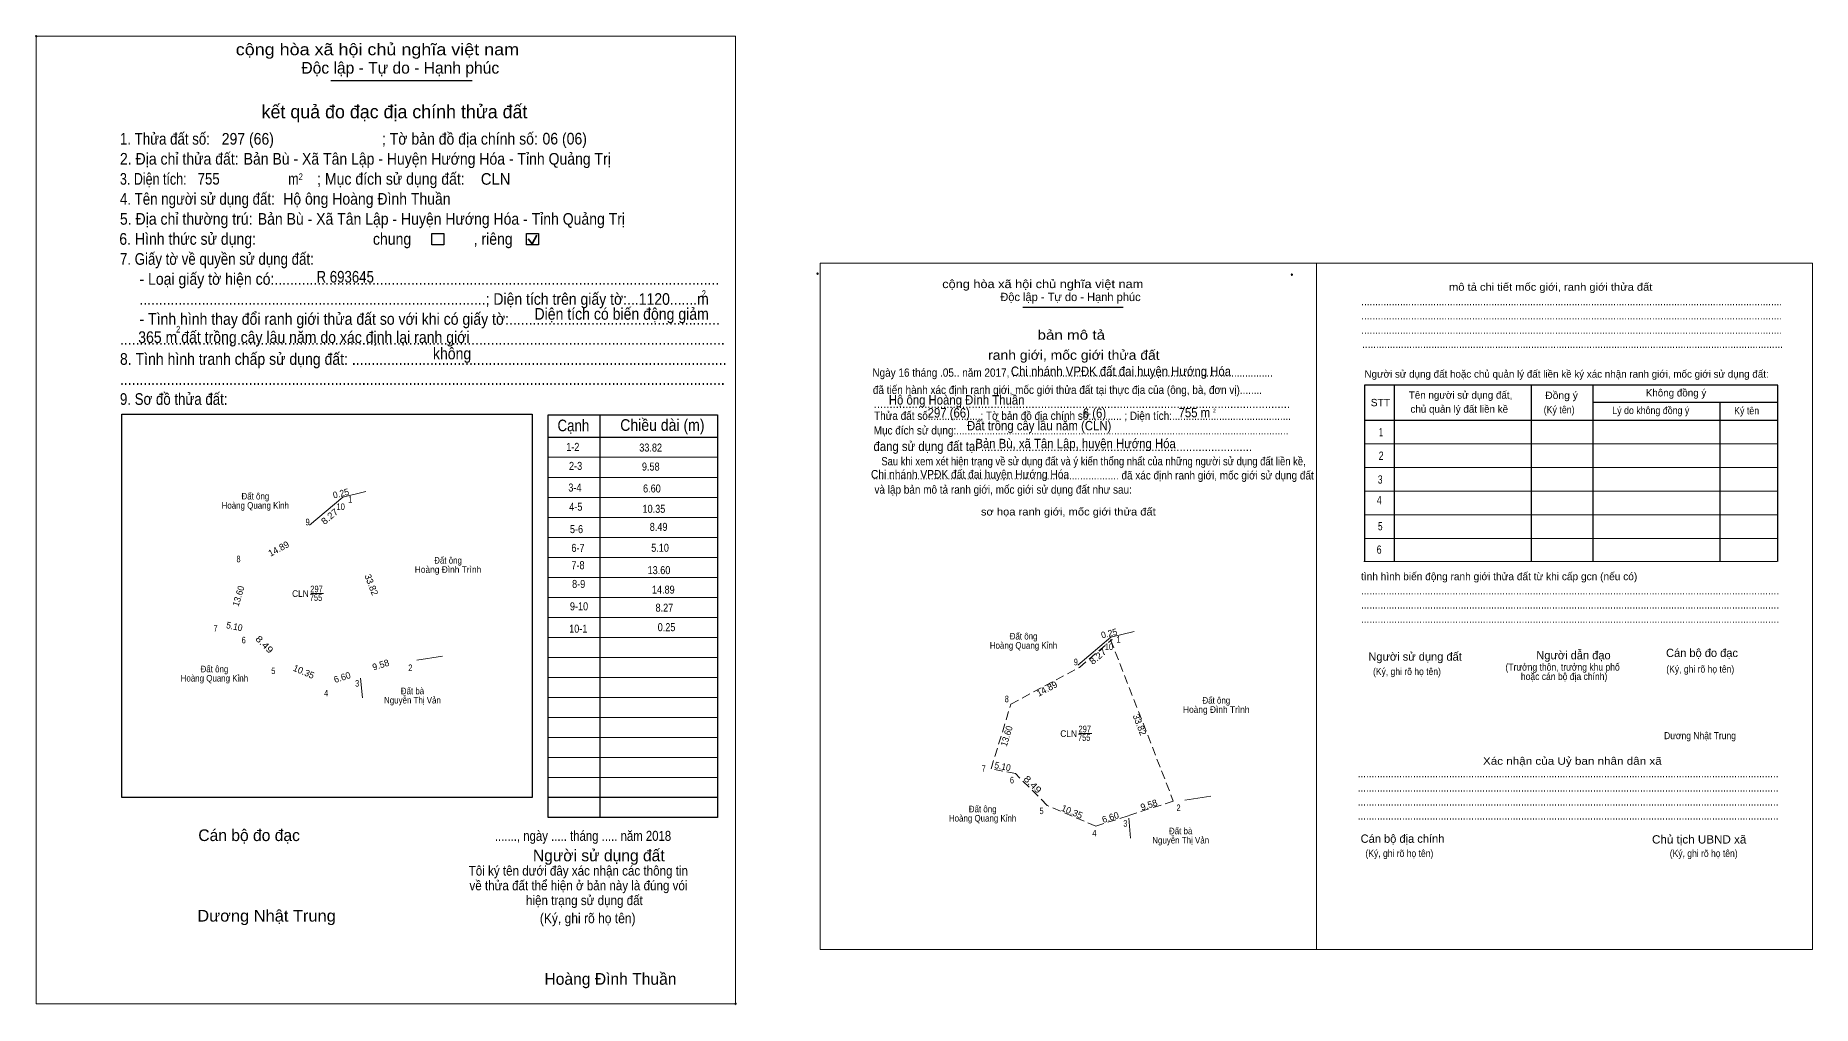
# Model space of a CAD drawing. Header units: metres. Extents: x 546926 to 547514, y 1837792 to 1838253.
# Drawn here: x 547176.3 to 547513.8, y 1837792 to 1837976.2 of the extents above; entities that cross this region are included whole.
import ezdxf
from ezdxf.enums import TextEntityAlignment as Align

# ---------------------------------------------------------------- set-up
doc = ezdxf.new("R2010")
doc.units = ezdxf.units.M
doc.header["$LTSCALE"] = 0.54
doc.header["$PDMODE"] = 32
doc.header["$PDSIZE"] = 0.27
doc.linetypes.add('DOTTED', pattern=[1.5, 0.3, -1.2])
doc.linetypes.add('MEDIUM_DASHED', pattern=[4.5, 3, -1.5])
for name, color, linetype, lineweight in [('1', 7, 'DOTTED', 13), ('10', 7, 'Continuous', 13), ('54', 7, 'Continuous', 13), ('63', 7, 'Continuous', 25), ('7', 7, 'Continuous', 13)]:
    doc.layers.add(name, color=color, linetype=linetype, lineweight=lineweight)
for name, color, linetype in [('17', 7, 'Continuous'), ('25', 7, 'Continuous'), ('30', 7, 'Continuous'), ('6', 7, 'Continuous')]:
    doc.layers.add(name, color=color, linetype=linetype)

msp = doc.modelspace()

# ---------------------------------------------------------------- linework, layer by layer
at = {"layer": '1', "linetype": 'MEDIUM_DASHED'}
msp.add_lwpolyline([(547380.52, 1837861.42), (547392.43, 1837830.8), (547383.83, 1837828), (547377.71, 1837826.04), (547368.45, 1837829.98), (547362.42, 1837836.02), (547357.81, 1837836.94), (547361.59, 1837849.22), (547374.58, 1837856.16), (547380.83, 1837861.49)], close=True, dxfattribs=at)
at = {"layer": '10'}
for p, q in [((547228.36, 1837883.17), (547234.65, 1837888.54)), ((547374.3, 1837856.58), (547380.59, 1837861.95)), ((547238.37, 1837850.37), (547238.04, 1837854.11)), ((547384.31, 1837823.78), (547383.98, 1837827.52))]:
    msp.add_line(p, q, dxfattribs=at)
for points in [[(547228.36, 1837883.17), (547234.65, 1837888.54), (547239.05, 1837889.6)], [(547374.3, 1837856.58), (547380.59, 1837861.95), (547384.99, 1837863.01)]]:
    msp.add_lwpolyline(points, dxfattribs=at)
at = {"layer": '54'}
for p, q in [((547248.69, 1837857.58), (547253.61, 1837858.31)), ((547394.63, 1837830.99), (547399.55, 1837831.72))]:
    msp.add_line(p, q, dxfattribs=at)
at = {"layer": '63', "lineweight": 13}
for p, q in [((547228.57, 1837870.2), (547231.01, 1837870.2)), ((547374.51, 1837843.61), (547376.95, 1837843.61))]:
    msp.add_line(p, q, dxfattribs=at)
at = {"layer": '7', "lineweight": 25}
for p, q in [((547232.37, 1837967.61), (547259.24, 1837967.61)), ((547363.83, 1837924.62), (547382.88, 1837924.62)), ((547434.4, 1837909.77), (547434.4, 1837876.29)), ((547460.4, 1837909.63), (547460.4, 1837876.29)), ((547472.13, 1837909.63), (547472.13, 1837876.29)), ((547472.13, 1837906.53), (547507.28, 1837906.53)), ((547496.27, 1837906.53), (547496.27, 1837876.29)), ((547273.68, 1837827.65), (547273.68, 1837904.12)), ((547283.5, 1837904.12), (547283.5, 1837827.65)), ((547428.76, 1837903.12), (547507.28, 1837903.12)), ((547273.68, 1837899.88), (547305.81, 1837899.88)), ((547305.81, 1837831.45), (547273.68, 1837831.45)), ((547305.81, 1837827.65), (547273.68, 1837827.65))]:
    msp.add_line(p, q, dxfattribs=at)
at = {"layer": '7', "lineweight": 35}
for p, q in [((547269.84, 1837937.58), (547270.6, 1837936.6)), ((547270.6, 1837936.6), (547271.52, 1837938.24))]:
    msp.add_line(p, q, dxfattribs=at)
at = {"layer": '7'}
for p, q in [((547428.76, 1837898.62), (547507.28, 1837898.62)), ((547273.68, 1837896.08), (547305.81, 1837896.08)), ((547428.76, 1837894.13), (547507.28, 1837894.13)), ((547273.68, 1837892.27), (547305.81, 1837892.27)), ((547428.76, 1837889.63), (547507.28, 1837889.63)), ((547273.68, 1837888.47), (547305.81, 1837888.47)), ((547273.68, 1837884.67), (547305.81, 1837884.67)), ((547428.76, 1837885.14), (547507.28, 1837885.14)), ((547273.68, 1837880.87), (547305.81, 1837880.87)), ((547428.76, 1837880.64), (547507.28, 1837880.64)), ((547273.68, 1837877.07), (547305.81, 1837877.07)), ((547428.62, 1837876.29), (547507.15, 1837876.29)), ((547273.68, 1837873.27), (547305.81, 1837873.27)), ((547273.68, 1837869.46), (547305.81, 1837869.46)), ((547273.68, 1837865.66), (547305.81, 1837865.66)), ((547273.68, 1837861.86), (547305.81, 1837861.86)), ((547273.68, 1837858.06), (547305.81, 1837858.06)), ((547273.68, 1837854.26), (547305.81, 1837854.26)), ((547273.68, 1837850.46), (547305.81, 1837850.46)), ((547273.68, 1837846.65), (547305.81, 1837846.65)), ((547273.68, 1837842.85), (547305.81, 1837842.85)), ((547273.68, 1837839.05), (547305.81, 1837839.05)), ((547273.68, 1837835.25), (547305.81, 1837835.25)), ((547273.68, 1837831.45), (547305.81, 1837831.45))]:
    msp.add_line(p, q, dxfattribs=at)
for points in [[(547176.42, 1837976.04), (547309.27, 1837976.04), (547309.27, 1837792.29), (547176.42, 1837792.29)], [(547325.35, 1837932.97), (547419.6, 1837932.97), (547419.6, 1837802.61), (547325.35, 1837802.61)], [(547419.6, 1837932.97), (547513.85, 1837932.97), (547513.85, 1837802.61), (547419.6, 1837802.61)], [(547419.6, 1837932.97), (547513.85, 1837932.97), (547513.85, 1837802.61), (547419.6, 1837802.61)]]:
    msp.add_lwpolyline(points, close=True, dxfattribs=at)
at = {"layer": '7', "lineweight": 25}
for points in [[(547251.59, 1837938.56), (547253.88, 1837938.56), (547253.88, 1837936.43), (547251.59, 1837936.43)], [(547269.54, 1837938.56), (547271.83, 1837938.56), (547271.83, 1837936.43), (547269.54, 1837936.43)], [(547192.71, 1837904.25), (547270.64, 1837904.25), (547270.64, 1837831.45), (547192.71, 1837831.45)]]:
    msp.add_lwpolyline(points, close=True, dxfattribs=at)
for points in [[(547507.28, 1837876.29), (547507.28, 1837909.77), (547428.76, 1837909.77), (547428.76, 1837876.29)], [(547273.68, 1837904.12), (547305.81, 1837904.12), (547305.81, 1837827.65)]]:
    msp.add_lwpolyline(points, dxfattribs=at)
at = {"layer": '7'}
for p in [(547176.42, 1837976.04), (547324.85, 1837930.96), (547414.95, 1837930.77), (547309.26, 1837792.29)]:
    msp.add_point(p, dxfattribs=at)

# ---------------------------------------------------------------- texts
at = {"layer": '1'}
for s, width, p in [('CLN', 0.95, (547226.605, 1837869.57)), ('755', 0.85, (547229.565, 1837868.82)), ('297', 0.85, (547229.665, 1837870.45)), ('CLN', 0.95, (547372.545, 1837842.98)), ('755', 0.85, (547375.505, 1837842.23)), ('297', 0.85, (547375.605, 1837843.86))]:
    msp.add_text(s, height=1.25, dxfattribs=dict(at, width=width)).set_placement(p, align=Align.CENTER)
at = {"layer": '17', "width": 0.9}
msp.add_text('Dương Nhật Trung', height=1.344, dxfattribs=at).set_placement((547485.66, 1837842.55))
at = {"layer": '25', "width": 0.9}
for s, height, p in [('Chi nhánh VPĐK đất đai huyện Hướng Hóa', 1.792, (547361.57, 1837911.52)), ('Đất trồng cây lâu năm (CLN)', 1.79, (547353.23, 1837901.2)), ('Chi nhánh VPĐK đất đai huyện Hướng Hóa', 1.613, (547334.99, 1837892.05))]:
    msp.add_text(s, height=height, dxfattribs=at).set_placement(p)
at = {"layer": '30', "width": 0.85}
for s, p in [('1-2', (547279.6, 1837897.3)), ('33.82', (547295.3, 1837897.17)), ('2-3', (547280.13, 1837893.69)), ('9.58', (547294.84, 1837893.56)), ('3-4', (547280, 1837889.58)), ('6.60', (547295.06, 1837889.4)), ('4-5', (547280.17, 1837885.93)), ('10.35', (547295.92, 1837885.54)), ('5-6', (547280.3, 1837881.68)), ('8.49', (547296.33, 1837882.11)), ('6-7', (547280.58, 1837878.12)), ('5.10', (547296.61, 1837878.14)), ('7-8', (547280.58, 1837874.83)), ('8-9', (547280.71, 1837871.27)), ('13.60', (547296.88, 1837873.89)), ('14.89', (547297.7, 1837870.19)), ('9-10', (547281.26, 1837867.02)), ('8.27', (547297.43, 1837866.76)), ('10-1', (547281.12, 1837862.77)), ('0.25', (547297.84, 1837863.06))]:
    msp.add_text(s, height=1.52, dxfattribs=at).set_placement(p, align=Align.RIGHT)
at = {"layer": '6'}
for s, height, width, p in [('CLN', 2.21, 0.95, (547260.88, 1837947.84)), ('Hộ ông Hoàng Đình Thuần', 2.21, 0.9, (547223.34, 1837944.06)), ('Hộ ông Hoàng Đình Thuần', 1.79, 0.9, (547338.39, 1837906.09))]:
    msp.add_text(s, height=height, dxfattribs=dict(at, width=width)).set_placement(p)
at = {"layer": '63'}
for s, rotation, width, p in [('0.25', 14.036, 0.95, (547234.4484, 1837888.6121)), ('8.27', 40.489, 1.1, (547232.5542, 1837884.3615)), ('13.60', 72.897, 0.95, (547215.4211, 1837869.5512)), ('5.10', 348.69, 0.95, (547213.9524, 1837863.3495)), ('0.25', 14.036, 0.95, (547380.3884, 1837862.0221)), ('8.49', 315, 1.2, (547219.3281, 1837860.1019)), ('8.27', 40.489, 1.1, (547378.4942, 1837857.7715)), ('13.60', 72.897, 0.95, (547361.3611, 1837842.9612)), ('5.10', 348.69, 0.95, (547359.8924, 1837836.7595)), ('8.49', 315, 1.2, (547365.2681, 1837833.5119))]:
    msp.add_text(s, height=1.25, rotation=rotation, dxfattribs=dict(at, width=width)).set_placement(p, align=Align.CENTER)
for s, width, p in [('Hoàng Quang Kỉnh', 0.9, (547218.035, 1837886.32)), ('Đất ông', 0.9, (547218.045, 1837888.07)), ('Đất ông', 0.9, (547254.655, 1837875.89)), ('Hoàng Đình Trình', 0.95, (547254.645, 1837874.14)), ('Đất ông', 0.9, (547363.985, 1837861.48)), ('Hoàng Quang Kỉnh', 0.9, (547363.975, 1837859.73)), ('Đất ông', 0.9, (547210.275, 1837855.25)), ('Hoàng Quang Kỉnh', 0.9, (547210.265, 1837853.5)), ('Đất bà', 0.9, (547247.89, 1837851.08)), ('Nguyễn Thị Vản', 0.9, (547247.89, 1837849.33)), ('Đất ông', 0.9, (547400.595, 1837849.3)), ('Hoàng Đình Trình', 0.95, (547400.585, 1837847.55)), ('Đất ông', 0.9, (547356.215, 1837828.66)), ('Hoàng Quang Kỉnh', 0.9, (547356.205, 1837826.91)), ('Đất bà', 0.9, (547393.83, 1837824.49)), ('Nguyễn Thị Vản', 0.9, (547393.83, 1837822.74))]:
    msp.add_text(s, height=1.25, dxfattribs=dict(at, width=width)).set_placement(p, align=Align.CENTER)
for s, width, p in [(' 10', 0.85, (547235.05, 1837886.06)), (' 1', 0.75, (547236.48, 1837887.47)), (' 9', 0.85, (547228.36, 1837883.17)), (' 8', 0.8, (547215.23, 1837876.15)), (' 7', 0.8, (547210.86, 1837862.95)), (' 6', 0.85, (547216.23, 1837860.74)), (' 10', 0.85, (547380.99, 1837859.47)), (' 1', 0.75, (547382.42, 1837860.88)), (' 5', 0.8, (547221.84, 1837854.91)), (' 2', 0.85, (547247.88, 1837855.48)), (' 9', 0.85, (547374.3, 1837856.58)), (' 3', 0.8, (547237.76, 1837852.53)), (' 4', 0.85, (547231.89, 1837850.66)), (' 8', 0.8, (547361.17, 1837849.56)), (' 7', 0.8, (547356.8, 1837836.36)), (' 6', 0.85, (547362.17, 1837834.15)), (' 5', 0.8, (547367.78, 1837828.32)), (' 2', 0.85, (547393.82, 1837828.89)), (' 3', 0.8, (547383.7, 1837825.94)), (' 4', 0.85, (547377.83, 1837824.07))]:
    msp.add_text(s, height=1.25, dxfattribs=dict(at, width=width)).set_placement(p, align=Align.RIGHT)
for s, rotation, p in [('14.89', 28.131, (547222.7653, 1837878.168)), ('33.82', 291.254, (547239.5043, 1837871.6566)), ('10.35', 336.954, (547227.0003, 1837854.7858)), ('9.58', 18.057, (547242.0563, 1837856.0711)), ('6.60', 17.722, (547234.7298, 1837853.6989)), ('14.89', 28.131, (547368.7053, 1837851.578)), ('33.82', 291.254, (547385.4443, 1837845.0666)), ('10.35', 336.954, (547372.9403, 1837828.1958)), ('9.58', 18.057, (547387.9963, 1837829.4811)), ('6.60', 17.722, (547380.6698, 1837827.1088))]:
    msp.add_text(s, height=1.25, rotation=rotation, dxfattribs=at).set_placement(p, align=Align.CENTER)
at = {"layer": '7'}
for s, height, width, p in [('cộng hòa xã hội chủ nghĩa việt nam', 2.217, 1.15, (547214.32, 1837972.44)), ('1. Thửa đất số:', 2.217, 0.85, (547192.32, 1837955.46)), ('297 (66)', 2.21, 0.9, (547211.66, 1837955.46)), ('; Tờ bản đồ địa chính số:', 2.217, 0.9, (547242.08, 1837955.46)), ('06 (06)', 2.21, 0.9, (547272.6, 1837955.49)), ('2. Địa chỉ thửa đất:', 2.217, 0.9, (547192.32, 1837951.66)), ('Bản Bù - Xã Tân Lập - Huyện Hướng Hóa - Tỉnh Quảng Trị', 2.21, 0.9, (547215.82, 1837951.66)), ('; Mục đích sử dụng đất:', 2.217, 0.9, (547229.78, 1837947.85)), ('3. Diện tích:', 2.217, 0.8, (547192.32, 1837947.85)), ('755', 2.21, 0.85, (547207.08, 1837947.87)), ('m', 2.217, 0.8, (547224.29, 1837947.85)), ('2', 1.267, 0.8, (547226.28, 1837948.74)), ('4. Tên người sử dụng đất:', 2.217, 0.85, (547192.32, 1837944.05)), ('5. Địa chỉ thường trú:', 2.217, 0.9, (547192.32, 1837940.25)), ('Bản Bù - Xã Tân Lập - Huyện Hướng Hóa - Tỉnh Quảng Trị', 2.21, 0.9, (547218.51, 1837940.25)), ('6. Hình thức sử dụng:', 2.217, 0.9, (547192.2, 1837936.44)), ('chung                , riêng', 2.217, 0.9, (547240.38, 1837936.44)), ('7. Giấy tờ về quyền sử dụng đất:', 2.217, 0.85, (547192.32, 1837932.64)), ('     - Loại giấy tờ hiện có:..................................................................................................................', 2.217, 0.9, (547192.32, 1837928.84)), ('R 693645', 2.21, 0.85, (547229.67, 1837929.26)), ('     .........................................................................................; Diện tích trên giấy tờ:...1120.......m', 2.21, 0.9, (547192.32, 1837925.04)), ('2', 1.267, 0.8, (547302.86, 1837926.54)), ('cộng hòa xã hội chủ nghĩa việt nam', 1.573, 1.15, (547348.53, 1837928.21)), ('     - Tình hình thay đổi ranh giới thửa đất so với khi có giấy tờ:......................................................', 2.217, 0.9, (547192.32, 1837921.24)), ('Diện tích có biến động giảm', 2.22, 0.9, (547271.07, 1837922.2)), ('........................................................................................................................................................', 1.573, 0.9, (547428.13, 1837924.93)), ('365 m đất trồng cây lâu năm do xác định lại ranh giới', 2.22, 0.9, (547195.79, 1837917.78)), ('2', 1.267, 0.8, (547202.99, 1837919.77)), ('........................................................................................................................................................', 1.573, 0.9, (547428.13, 1837922.25)), ('...........................................................................................................................................................', 2.217, 0.9, (547192.32, 1837917.44)), ('không', 2.218, 0.9, (547251.78, 1837914.68)), ('........................................................................................................................................................', 1.573, 0.9, (547428.13, 1837919.53)), ('........................................................................................................................................................', 1.573, 0.9, (547428.3, 1837916.85)), ('8. Tình hình tranh chấp sử dụng đất: ................................................................................................', 2.217, 0.9, (547192.32, 1837913.64)), ('...........................................................................................................................................................', 2.217, 0.9, (547192.32, 1837909.84)), ('Ngày 16 tháng .05.. năm 2017, ..............................................................................................', 1.575, 0.9, (547335.26, 1837911.38)), (' đã tiến hành xác định ranh giới, mốc giới thửa đất tại thực địa của (ông, bà, đơn vị)........', 1.573, 0.9, (547334.83, 1837908.11)), ('9. Sơ đồ thửa đất:', 2.217, 0.85, (547192.32, 1837906.04)), ('STT', 1.393, 1.05, (547429.93, 1837905.78)), ('Đồng ý', 1.393, 1.05, (547463.09, 1837907.15)), ('Cạnh', 2.217, 0.85, (547275.45, 1837901.02)), ('Chiều dài (m)', 2.217, 0.9, (547287.36, 1837901.1)), ('Thửa đất số:..................; Tờ bản đồ địa chính số:........... ; Diện tích:...........................................', 1.573, 0.9, (547335.58, 1837903.19)), ('....................................................................................................................................', 1.792, 0.9, (547335.51, 1837905.43)), ('297 (66)', 1.79, 0.9, (547345.76, 1837903.63)), ('6 (6)', 1.79, 0.9, (547375.24, 1837903.59)), ('755 m', 1.79, 0.9, (547393.44, 1837903.68)), ('2', 0.7166, 0.8, (547399.97, 1837904.57)), ('(Ký tên)', 1.393, 0.9, (547462.79, 1837904.43)), ('Lý do không đồng ý', 1.393, 0.9, (547475.82, 1837904.29)), ('Ký tên', 1.393, 0.9, (547498.97, 1837904.24)), ('Mục đích sử dụng:........................................................................................................................', 1.573, 0.9, (547335.51, 1837900.41)), ('Bản Bù, xã Tân Lập, huyện Hướng Hóa', 1.79, 0.9, (547354.83, 1837897.8)), ('đang sử dụng đất tại ......................................................................................', 1.792, 0.9, (547335.47, 1837897.27)), ('Sau khi xem xét hiện trạng về sử dụng đất và ý kiến thống nhất của những người sử dụng đất liền kề,', 1.573, 0.85, (547336.97, 1837894.55)), ('......................................................................................... đã xác định ranh giới, mốc giới sử dụng đất', 1.57, 0.9, (547335.34, 1837891.87)), (' và lập bản mô tả ranh giới, mốc giới sử dụng đất như sau:', 1.573, 0.9, (547335.13, 1837889.17)), ('.......................................................................................................................................................', 1.573, 0.9, (547428.09, 1837870.03)), ('.......................................................................................................................................................', 1.573, 0.9, (547428.09, 1837867.35)), ('.......................................................................................................................................................', 1.573, 0.9, (547428.09, 1837864.65)), ('(Ký, ghi rõ họ tên)', 1.348, 0.9, (547430.37, 1837854.73)), ('(Ký, ghi rõ họ tên)', 1.348, 0.9, (547486.09, 1837855.19)), ('........................................................................................................................................................', 1.573, 0.9, (547427.45, 1837835.31)), ('........................................................................................................................................................', 1.573, 0.9, (547427.45, 1837832.61)), ('........................................................................................................................................................', 1.573, 0.9, (547427.45, 1837829.93)), ('........................................................................................................................................................', 1.573, 0.9, (547427.45, 1837827.24)), ('......., ngày ..... tháng ..... năm 2018', 1.9, 0.85, (547263.54, 1837823.24)), ('Chủ tịch UBND xã', 1.573, 1.05, (547483.37, 1837822.73)), ('(Ký, ghi rõ họ tên)', 1.348, 0.9, (547428.93, 1837820.19)), ('(Ký, ghi rõ họ tên)', 1.348, 0.9, (547486.74, 1837820.19)), ('Dương Nhật Trung', 2.22, 1.05, (547207.02, 1837807.91)), ('(Ký, ghi rõ họ tên)', 1.901, 0.9, (547272.09, 1837807.6))]:
    msp.add_text(s, height=height, dxfattribs=dict(at, width=width)).set_placement(p)
for s, height, p in [('Độc lập - Tự do - Hạnh phúc', 2.217, (547226.79, 1837968.94)), ('Độc lập - Tự do - Hạnh phúc', 1.573, (547359.56, 1837925.75)), ('Người sử dụng đất hoặc chủ quản lý đất liền kề ký xác nhận ranh giới, mốc giới sử dụng đất:', 1.393, (547428.75, 1837911.21)), ('Tên người sử dụng đất,', 1.393, (547437.17, 1837907.21)), ('Không đồng ý', 1.393, (547482.19, 1837907.63)), ('chủ quản lý đất liền kề', 1.393, (547437.49, 1837904.55)), ('tình hình biến động ranh giới thửa đất từ khi cấp gcn (nếu có)', 1.438, (547428.09, 1837872.74)), ('Người sử dụng đất', 1.573, (547429.48, 1837857.45)), ('Người dẫn đạo', 1.572, (547461.39, 1837857.71)), ('Cán bộ đo đạc', 1.57, (547486.04, 1837858.15)), ('Cán bộ đo đạc', 2.218, (547207.21, 1837823.2)), ('Cán bộ địa chính', 1.573, (547428.02, 1837822.87)), ('Người sử dụng đất', 2.217, (547270.77, 1837819.36)), ('Hoàng Đình Thuần', 2.22, (547272.96, 1837795.91))]:
    msp.add_text(s, height=height, dxfattribs=at).set_placement(p)
for s, height, p in [('kết quả đo đạc địa chính thửa đất', 2.534, (547244.48, 1837960.46)), ('.', 0.6337, (547309.2767, 1837791.98))]:
    msp.add_text(s, height=height, dxfattribs=at).set_placement(p, align=Align.CENTER)
for s, height, width, p in [('mô tả chi tiết mốc giới, ranh giới thửa đất', 1.438, 1.1, (547464.125, 1837927.71)), ('bản mô tả', 1.798, 1.2, (547373.045, 1837918.42)), ('ranh giới, mốc giới thửa đất', 1.798, 1.1, (547373.54, 1837914.6)), ('1', 1.573, 0.65, (547431.885, 1837900.07)), ('2', 1.573, 0.8, (547431.91, 1837895.59)), ('3', 1.573, 0.75, (547431.73, 1837891.08)), ('sơ họa ranh giới, mốc giới thửa đất', 1.438, 1.1, (547372.49, 1837885.03)), ('4', 1.573, 0.8, (547431.555, 1837887.16)), ('5', 1.573, 0.75, (547431.745, 1837882.21)), ('6', 1.573, 0.8, (547431.53, 1837877.77)), ('(Trưởng thôn, trưởng khu phố', 1.348, 0.9, (547466.38, 1837855.57)), ('hoặc cán bộ địa chính)', 1.348, 0.9, (547466.67, 1837853.79)), ('Xác nhận của Uỷ ban nhân dân xã', 1.439, 1.15, (547468.235, 1837837.69)), ('Tôi ký tên dưới đây xác nhận các thông tin', 1.832, 0.9, (547279.4, 1837816.65)), ('về thửa đất thể hiện ở bản này là đúng vói', 1.832, 0.9, (547279.425, 1837813.85)), ('hiện trạng sử dụng đất', 1.832, 0.9, (547280.555, 1837811.04))]:
    msp.add_text(s, height=height, dxfattribs=dict(at, width=width)).set_placement(p, align=Align.CENTER)

doc.saveas('drawing.dxf')
